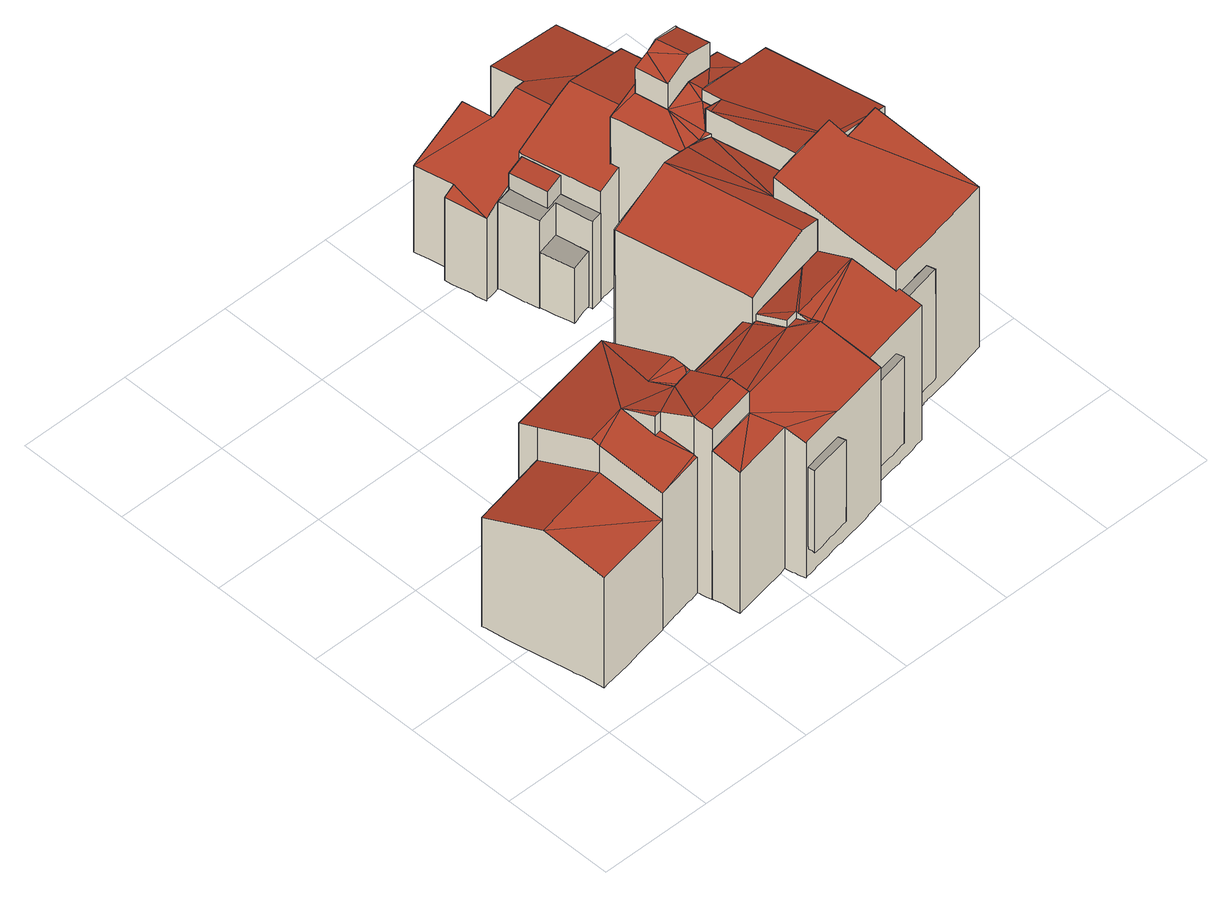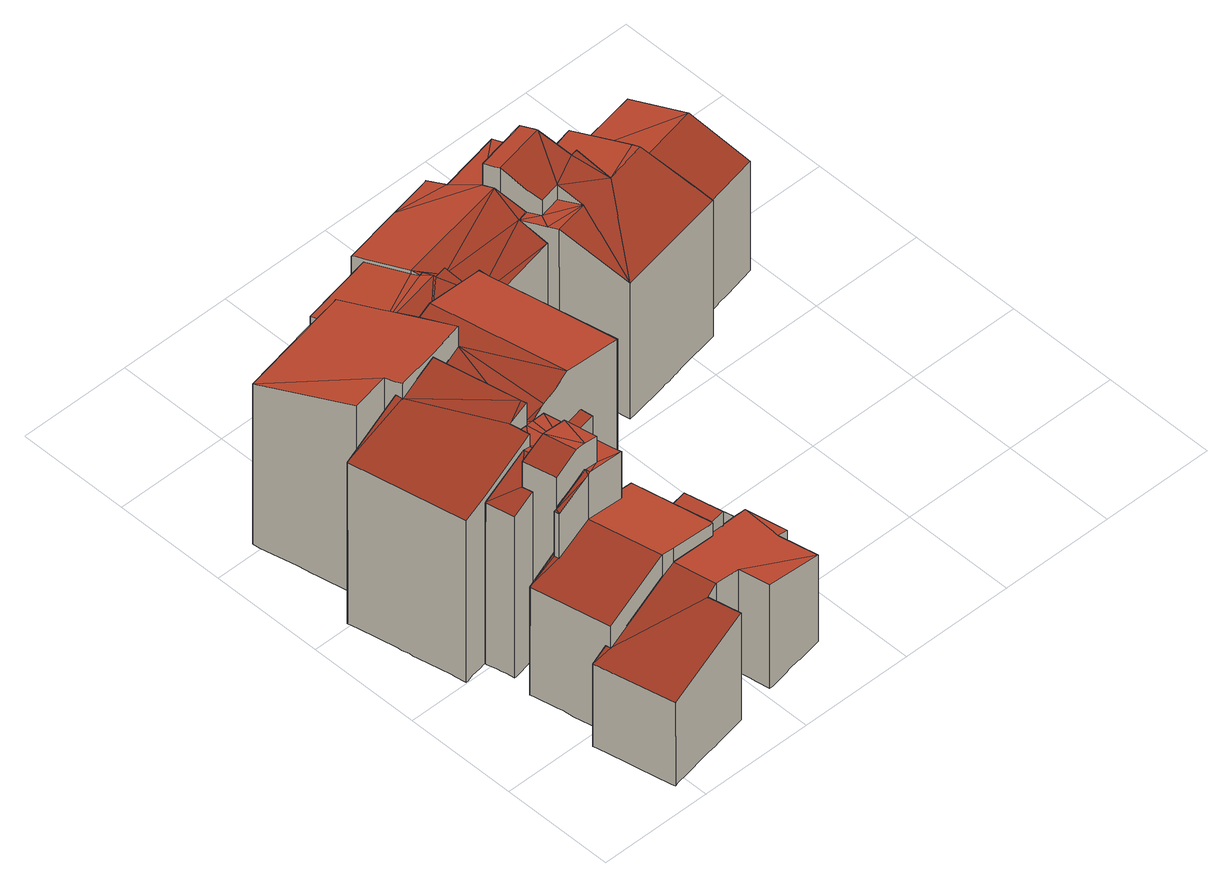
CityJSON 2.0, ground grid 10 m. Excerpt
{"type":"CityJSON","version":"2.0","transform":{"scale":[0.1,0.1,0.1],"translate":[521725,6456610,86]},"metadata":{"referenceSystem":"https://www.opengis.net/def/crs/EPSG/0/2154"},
"CityObjects":{
"building1":{"type":"Building","attributes":{"CITYGML_COUNTRYCODE":"FRA","CITYGML_RESOURCECONTENTORIGIN":"jointGeoBureauFrance","CITYGML_MILITARYSERVICEBRANCH":"noInformation","CITYGML_RELIGIOUSINFORMATION_RELIGIOUSDESIGNATION":"noInformation","CITYGML_AEROOBSTACLELIGHTPRESENT":"noInformation","CITYGML_COVERCLOSURETYPE":"noInformation","CITYGML_MANUFACTURINGINFORMATION_BYPRODUCT":"noInformation","CITYGML_WIRELESSTELECOMTYPE_":"noInformation","signatureG7":"REBU","CITYGML_NAVIGATIONLANDMARK":"noInformation","CITYGML_PHYSICALCONDITION":"intact","CITYGML_MANUFACTURINGINFORMATION_PRODUCT":"noInformation","CITYGML_RELIGIOUSINFORMATION_RELIGIOUSFACILITYTYPE":"noInformation","CITYGML_MANUFACTURINGINFORMATION_RAWMATERIAL":"noInformation","CITYGML_HAZARDSHELTERINTENDEDUSE":"noInformation","Style":"BU_$1623{frame:rgb(44,254,68);opacity:0.699999988;width:0.800000012;}","typeProduction":"Ref3D","pg_data_base_ident":"1623","CITYGML_CONTROLLINGAUTHORITY":"noInformation","class":"Building","function":"noInformation"},"children":["building1-1","building1-2","building1-3","building1-4","building1-5","building1-6","building1-7","building1-8","building1-9","building1-10","building1-11","building1-12","building1-13","building1-14","building1-15","building1-16","building1-17"]},
"building1-1":{"type":"BuildingPart","attributes":{"CITYGML_ROOFTYPE":"noInformation","CITYGML_STOREYSABOVEGROUND":"0","ZExtrusion":"-999","signatureG7":"REBP","measuredHeight":10.77,"onGround":"False","Style":"BUP_$1682{frame:rgb(0,242,33);opacity:0.699999988;width:0.800000012;}","HExtrusion":"-999","pg_data_base_ident":"1682","CITYGML_VERTICALCONSTRUCTIONMATERIAL":"noInformation"},"parents":["building1"],"geometry":[{"type":"MultiSurface","lod":"2","boundaries":[[[0,1,2,3,4,5]],[[6,7,8,9,10,11,12,13,14,15,16,17,18,19,20]],[[21,22,23,24,25,26,27,28,29,30,31,32,33,34]],[[35,36,37,14,13]],[[38,39,40,41,42,43,44,45,46,47,48,49,30,29,28,27,26,25,24,23,22,21,50,51,52,53,54,55,56,57,58,59,60,61,9,8,7,6,20,19,18,17,16,62,63]],[[64,49,48,47,46,45,44,43,42,41,40,39,38,63,62,16,15,14,65,2,1]],[[12,66,67,4,3,68,13]],[[37,36,35,13,68,65,14]],[[66,12,11,10,69,33,32,31,64,1,0,5,4,67]],[[65,68,3,2]],[[61,60,59,58,57,56,55,70,69,10,9]],[[64,31,30,49]],[[34,33,69,70,55,54,53,52,51,50,21]]],"semantics":{"surfaces":[{"type":"WaterClosureSurface"},{"type":"WallSurface"},{"type":"OuterCeilingSurface"},{"type":"GroundSurface"},{"type":"OuterFloorSurface"},{"type":"RoofSurface"}],"values":[0,1,1,2,3,1,0,0,4,5,1,1,1]}}]},
"building1-2":{"type":"BuildingPart","attributes":{"CITYGML_ROOFTYPE":"noInformation","CITYGML_STOREYSABOVEGROUND":"0","ZExtrusion":"-999","signatureG7":"REBP","measuredHeight":17.83,"onGround":"False","Style":"BUP_$1641{frame:rgb(140,15,175);opacity:0.699999988;width:0.800000012;}","HExtrusion":"-999","pg_data_base_ident":"1641","CITYGML_VERTICALCONSTRUCTIONMATERIAL":"noInformation"},"parents":["building1"],"geometry":[{"type":"MultiSurface","lod":"2","boundaries":[[[71,72,73,74,75,76,77,78]],[[79,80,81,82,83,84,85,86,87,88,89,90,91,92,93,94,95,96,97,98,99,100,101,102,103,104,105,106,107,108,109,110,111,112,113,114,115,116,117,118,119,120,121,122,123,124,125,126,127,128,129,130,131,132,133,134,135,136,137,138,139,140,141,142,143,144,145,146,147,75,74,73,72,71,78,148,149,150,151,152,153,154,155,156,157,158,159,160,161,162,163,164,165,166,167,168,169,170,171,172,173,174]],[[175,176,177]],[[177,178,179]],[[176,178,177]],[[179,178,180]],[[181,182,183,110,109,108,107,106,105,104,103,102,101,100,99,98,97]],[[81,80,184,177,179,185,91,90,89,88,87,86,85,84,83,82]],[[96,95,94,93,92,91,185,181,97]],[[185,186,187,77,181]],[[185,179,180]],[[185,180,186]],[[188,181,189]],[[190,182,188]],[[188,182,181]],[[191,188,189]],[[189,181,76]],[[192,189,76]],[[76,181,77]],[[193,117,116,115,114,113,194]],[[173,172,171,170,169,168,167,195,178,176,196,174]],[[111,110,183,194,113,112]],[[183,197,193,194]],[[190,197,183]],[[190,183,182]],[[134,133,188,191,138,137,136,135]],[[147,146,145,192,76,75]],[[120,119,118,117,193,197,122,121]],[[197,190,188,133,132,131,130,129,128,127,126,125,124,123,122]],[[155,154,153,152,151,150,149,148,78,77,187,186,198,158,157,156]],[[79,199,175,177,184,80]],[[161,160,159,158,198,186,180,178,195,167,166,165,164,163,162]],[[174,196,176,175,199,79]],[[192,145,144,189]],[[142,141,140,139,138,191,189,144,143]]],"semantics":{"surfaces":[{"type":"WallSurface"},{"type":"GroundSurface"},{"type":"RoofSurface"}],"values":[0,1,2,2,2,2,0,0,0,2,2,2,2,2,2,2,2,2,2,0,0,0,2,2,2,0,0,0,0,0,0,0,0,0,0]}}]},
"building1-3":{"type":"BuildingPart","attributes":{"CITYGML_ROOFTYPE":"noInformation","CITYGML_STOREYSABOVEGROUND":"0","ZExtrusion":"-999","signatureG7":"REBP","measuredHeight":13.04,"onGround":"False","Style":"BUP_$1665{frame:rgb(16,31,12);opacity:0.699999988;width:0.800000012;}","HExtrusion":"-999","pg_data_base_ident":"1665","CITYGML_VERTICALCONSTRUCTIONMATERIAL":"noInformation"},"parents":["building1"],"geometry":[{"type":"MultiSurface","lod":"2","boundaries":[[[200,201,202,203,204,205,206,207,208,209,210,211,212]],[[213,214,215,216,217,218]],[[219,220,221,222,223,224,201,200,212]],[[225,226,227,155,228,229,64,230]],[[199,196,174,79]],[[231,195,201,224,232,233,234,229,228,198]],[[235,236,159,158,237,238,155,227,226,225,230,239,240,241,242,243,244,245,246,247,248,249,250,251,252,253,254,255,256,257,222,221,220,219,212,211,210,209,208,207,206,205,204,258,259,260,261,262,218,217,216,215,263,80,79,174,173,264,265,266,267,167,166,164,268,269,270]],[[214,184,80,263,215]],[[166,167,195,231,198,158,159,236,235,270,269,268,164]],[[237,158,198,228,155,238]],[[196,195,167,267,266,265,264,173,174]],[[244,243,242,241,240,239,230,64,229,234,233,232,271,250,249,248,247,246,245]],[[199,184,214]],[[199,214,213]],[[196,213,272,202,201,195]],[[196,199,213]],[[204,203,202,272,213,218,262,261,260,259,258]],[[254,253,252,251,250,271,232,224,223,222,257,256,255]],[[80,184,199,79]]],"semantics":{"surfaces":[{"type":"WallSurface"},{"type":"RoofSurface"},{"type":"GroundSurface"}],"values":[0,0,0,0,0,1,2,0,0,0,0,0,1,1,1,1,0,0,0]}}]},
"building1-4":{"type":"BuildingPart","attributes":{"CITYGML_ROOFTYPE":"noInformation","CITYGML_STOREYSABOVEGROUND":"0","ZExtrusion":"-999","signatureG7":"REBP","measuredHeight":11.27,"onGround":"False","Style":"BUP_$1669{frame:rgb(4,51,25);opacity:0.699999988;width:0.800000012;}","HExtrusion":"-999","pg_data_base_ident":"1669","CITYGML_VERTICALCONSTRUCTIONMATERIAL":"noInformation"},"parents":["building1"],"geometry":[{"type":"MultiSurface","lod":"2","boundaries":[[[203,200,273,274,275,276,277,278,279]],[[280,281,282,283,284,285,286,287]],[[288,289,290,291,292,293,294,295,296]],[[297,203,279,298]],[[299,271,14,16]],[[300,281,280,301,10,14,271,223,293]],[[300,302,281]],[[301,280,303]],[[278,277,276,275,274,273,304,305,306,307,308,309,310,311,312,299,16,313,314,9,315,316,317,318,319,320,321,322,323,324,325,326,327,328,329,330,287,286,285,284,283,282,331,332,333,334,335,336,337,338,339,340,341,342,343,344,345,346,347,292,291,290,289,288,296,295,348,349,350,351,352,353,354,355,356,357,358,359,360,361,362,363,364,365,298,279]],[[311,310,309,308,307,223,271,299,312]],[[335,334,333,332,331,282,281,302,336]],[[361,360,359,358,366,367,364,363,362]],[[303,280,287,330,329,328,327,326,325]],[[200,223,307,306,305,304,273]],[[294,368,351,350,349,348,295]],[[340,339,338,337,336,302,300,341]],[[300,293,292,347,346,345,344,343,342,341]],[[367,203,297]],[[294,293,223,200,203]],[[203,367,366,368,294]],[[367,297,298,365,364]],[[353,352,351,368,366,358,357,356,355,354]],[[323,322,321,320,319,301,303,325,324]],[[318,317,316,315,9,314,313,16,14,10,301,319]]],"semantics":{"surfaces":[{"type":"WallSurface"},{"type":"RoofSurface"},{"type":"GroundSurface"}],"values":[0,0,0,0,0,1,1,1,2,0,0,0,0,0,0,0,0,1,1,1,0,0,0,0]}}]},
"building1-5":{"type":"BuildingPart","attributes":{"CITYGML_ROOFTYPE":"noInformation","CITYGML_STOREYSABOVEGROUND":"0","ZExtrusion":"-999","signatureG7":"REBP","measuredHeight":13.05,"onGround":"False","Style":"BUP_$1688{frame:rgb(236,41,0);opacity:0.699999988;width:0.800000012;}","HExtrusion":"-999","pg_data_base_ident":"1688","CITYGML_VERTICALCONSTRUCTIONMATERIAL":"noInformation"},"parents":["building1"],"geometry":[{"type":"MultiSurface","lod":"2","boundaries":[[[369,370,371,372,373]],[[374,369,373,375,376,377,378,379,380,381,382]],[[383,384,385,386,387,388,389,390,391,392,393,394,371,370]],[[395,385,384,374,382]],[[383,370,369,374,384]],[[371,394,393,392,391,390,389,388,387,386,385,395,382,381,380,379,378,377,376,375,373,372]]],"semantics":{"surfaces":[{"type":"WaterClosureSurface"},{"type":"WallSurface"},{"type":"RoofSurface"},{"type":"GroundSurface"}],"values":[0,0,1,0,2,3]}}]},
"building1-6":{"type":"BuildingPart","attributes":{"CITYGML_ROOFTYPE":"noInformation","CITYGML_STOREYSABOVEGROUND":"0","ZExtrusion":"89.3","signatureG7":"REBP","measuredHeight":11.15,"onGround":"False","Style":"BUP_$1679{frame:rgb(116,158,187);opacity:0.699999988;width:0.800000012;}","HExtrusion":"-999","pg_data_base_ident":"1679","CITYGML_VERTICALCONSTRUCTIONMATERIAL":"noInformation"},"parents":["building1"],"geometry":[{"type":"MultiSurface","lod":"2","boundaries":[[[396,397,398,399,400]],[[397,401,402,403,404,405,406,407,408,398]],[[409,400,399,398,408,407,406,405,404,403,402,410,411,412,413,414,415,416]],[[396,400,409,416,415,414,413,412,411,417]],[[417,401,397,396]],[[401,417,411,410,402]]],"semantics":{"surfaces":[{"type":"WallSurface"},{"type":"GroundSurface"},{"type":"OuterFloorSurface"}],"values":[0,0,1,0,2,0]}}]},
"building1-7":{"type":"BuildingPart","attributes":{"CITYGML_ROOFTYPE":"noInformation","CITYGML_STOREYSABOVEGROUND":"0","ZExtrusion":"-999","signatureG7":"REBP","measuredHeight":15.37,"onGround":"False","Style":"BUP_$1658{frame:rgb(52,2,122);opacity:0.699999988;width:0.800000012;}","HExtrusion":"-999","pg_data_base_ident":"1658","CITYGML_VERTICALCONSTRUCTIONMATERIAL":"noInformation"},"parents":["building1"],"geometry":[{"type":"MultiSurface","lod":"2","boundaries":[[[418,419,420,421]],[[422,423,424,425,426,427,428,429,430,431,432]],[[433,434,435,436,437,438,439]],[[433,439,440,441,442,443,444,445,446,447]],[[448,449,450,451]],[[428,427,452,453,454,455,456,457]],[[458,459,435,434,460,461,462,463,464,465]],[[460,466,467,468,469,461]],[[470,471,472,473,474,421,420,475,476,477,478,479,480,481,482]],[[483,484,485,486,487,450,449,488,489,490]],[[491,492,493,494,495,496,497,498,499,500,501,502,503,504,505,506,507,446,445,444,443,442,441,440,439,438,437,436,435,459,458,465,464,463,462,461,469,468,467,508,509,510,511,512,513,514,515,456,455,454,453,452,427,426,425,424,423,422,432,431,430,516,517,451,450,487,486,485,484,483,490,489,518,519,520,521,522,523,524,525,526,527,528,418,421,474,473,472,471,470,482,481,480,479,478,529]],[[520,519,518,489,488,530,523,522,521]],[[467,466,531,513,512,511,510,509,508]],[[429,448,451,517,516,430]],[[448,488,449]],[[488,466,420]],[[419,532,420]],[[488,532,533,530]],[[457,531,466]],[[428,448,429]],[[532,488,420]],[[428,457,448]],[[448,457,488]],[[457,466,488]],[[534,447,446,507,506,505,504,503]],[[420,466,460,535,477,476,475]],[[434,433,460]],[[460,433,447]],[[460,447,535]],[[536,535,447,534]],[[515,514,513,531,457,456]],[[498,497,496,495,494,493,492,491,529,478,477,535,536,534,503,502,501,500,499]],[[530,533,532,528,527,526,525,524,523]],[[532,419,418,528]]],"semantics":{"surfaces":[{"type":"WallSurface"},{"type":"GroundSurface"},{"type":"RoofSurface"}],"values":[0,0,0,0,0,0,0,0,0,0,1,0,0,0,2,2,2,2,2,2,2,2,2,2,0,2,2,2,2,2,0,0,0,0]}}]},
"building1-8":{"type":"BuildingPart","attributes":{"CITYGML_ROOFTYPE":"noInformation","CITYGML_STOREYSABOVEGROUND":"0","ZExtrusion":"-999","signatureG7":"REBP","measuredHeight":15.46,"onGround":"False","Style":"BUP_$1662{frame:rgb(246,83,113);opacity:0.699999988;width:0.800000012;}","HExtrusion":"-999","pg_data_base_ident":"1662","CITYGML_VERTICALCONSTRUCTIONMATERIAL":"noInformation"},"parents":["building1"],"geometry":[{"type":"MultiSurface","lod":"2","boundaries":[[[537,538,539]],[[540,538,537]],[[541,538,540]],[[542,543,537,539]],[[542,539,419]],[[542,419,544]],[[419,539,532]],[[544,545,546,547,548,549,550,542]],[[538,541,551,552,553,554,555]],[[532,556,557,419]],[[558,559,560,545,544,561,562,563,564,565,566]],[[567,568,569,570,571,572,573,574,575,576,577,578,579,580,581,582,583,584,559,558,566,565,564,563,562,561,585,586,587,557,556,588,589,555,554,553,552,551,590,591,592,593,594,595,596,597,598,599,600,601,602,603,604,605,606,607,608,609,610,611,612,613,614,615,616,617,618]],[[567,417,549,548,547,573,572,571,570,569,568]],[[550,617,616,615,614,613,612,611,610,609,608,607,606,605,543,542]],[[591,590,551,541,540,593,592]],[[583,582,581,580,579,578,577,576,575,574,573,547,546,545,560,559,584]],[[587,586,585,561,544,419,557]],[[589,588,556,532,539,538,555]],[[540,537,543,605,604,603,602,601,600,599,598,597,596,595,594,593]],[[618,617,550,549,417,567]]],"semantics":{"surfaces":[{"type":"RoofSurface"},{"type":"WallSurface"},{"type":"GroundSurface"}],"values":[0,0,0,0,0,0,0,0,1,1,1,2,1,1,1,1,1,1,1,1]}}]},
"building1-9":{"type":"BuildingPart","attributes":{"CITYGML_ROOFTYPE":"noInformation","CITYGML_STOREYSABOVEGROUND":"0","ZExtrusion":"-999","signatureG7":"REBP","measuredHeight":17.66,"onGround":"False","Style":"BUP_$1645{frame:rgb(83,223,52);opacity:0.699999988;width:0.800000012;}","HExtrusion":"-999","pg_data_base_ident":"1645","CITYGML_VERTICALCONSTRUCTIONMATERIAL":"noInformation"},"parents":["building1"],"geometry":[{"type":"MultiSurface","lod":"2","boundaries":[[[619,620,621]],[[622,623,434,624,625,626,627,628,629,630,631]],[[632,633,634,635,636,637,638,639,640,641,642,643,644,645,646,647,648,649,650,651,652,653,654,655,656,657,658,659,660,661,662,663,664,665,666,667,668,669,670,671,672,673,674,675,676,677,678,679,680,681,682,683,684,685,686,687,688,689,690,691,692,693,694,695,696,623,622,631,630,629,697,698,699,700,701]],[[639,638,637,636,635,634,633,632,702,703,704,705,640]],[[706,707,627,626]],[[694,693,692,691,690,689,688,460,708,624,434,623,696,695]],[[531,709,710,711,712,681,680,679,678,677,676,675]],[[647,646,645,644,643,642,641,640,705,704,713,714,715,648]],[[457,531,675,674,673,672,671]],[[687,686,685,684,683,682,681,712,716,708,460,688]],[[701,700,699,698,697,629,628,703,702,632]],[[703,627,717,718,704]],[[713,704,718]],[[719,717,627,707]],[[703,628,627]],[[619,720,721]],[[720,619,709]],[[720,709,457]],[[457,709,531]],[[709,619,621]],[[722,651,650,649,648,715,714]],[[718,717,723]],[[662,661,660,659,724,721,664,663]],[[668,667,666,665,664,721,720,457,671,670,669]],[[621,620,710,709]],[[654,653,652,651,722,724,659,658,657,656,655]],[[723,706,718]],[[718,724,722,714,713]],[[619,721,724]],[[619,724,718,620]],[[711,710,620,626,712]],[[706,620,718]],[[620,706,626]],[[712,626,625,624,708,716]],[[719,707,706,723,717]]],"semantics":{"surfaces":[{"type":"WallSurface"},{"type":"GroundSurface"},{"type":"RoofSurface"}],"values":[0,0,1,0,0,0,0,0,0,0,0,2,2,2,2,2,2,2,2,2,0,0,0,0,0,0,2,2,2,2,2,2,2,2,0]}}]},
"building1-10":{"type":"BuildingPart","attributes":{"CITYGML_ROOFTYPE":"noInformation","CITYGML_STOREYSABOVEGROUND":"0","ZExtrusion":"-999","signatureG7":"REBP","measuredHeight":12.86,"onGround":"False","Style":"BUP_$1654{frame:rgb(7,153,16);opacity:0.699999988;width:0.800000012;}","HExtrusion":"-999","pg_data_base_ident":"1654","CITYGML_VERTICALCONSTRUCTIONMATERIAL":"noInformation"},"parents":["building1"],"geometry":[{"type":"MultiSurface","lod":"2","boundaries":[[[725,715,726,727,705]],[[728,729,730,731,732,733,726,715,734]],[[705,735,736,737,738,739,740,741,742,734,715,725]],[[743,744,745,746,747,748,749,750,751,752,753,727,726,733]],[[702,754,755,756,757,758,735,705]],[[755,754,759,760,761,762,752,751,750,749,748,747,746,745,744,743,733,732,731,730,729,728,734,742,741,740,739,738,737,736,735,758,757,756]],[[753,702,727]],[[705,727,702]],[[761,760,759,754,702,753,752,762]]],"semantics":{"surfaces":[{"type":"RoofSurface"},{"type":"WallSurface"},{"type":"GroundSurface"}],"values":[0,1,1,1,1,2,0,0,1]}}]},
"building1-11":{"type":"BuildingPart","attributes":{"CITYGML_ROOFTYPE":"noInformation","CITYGML_STOREYSABOVEGROUND":"0","ZExtrusion":"89.3","signatureG7":"REBP","measuredHeight":8.75,"onGround":"False","Style":"BUP_$1676{frame:rgb(111,140,44);opacity:0.699999988;width:0.800000012;}","HExtrusion":"-999","pg_data_base_ident":"1676","CITYGML_VERTICALCONSTRUCTIONMATERIAL":"noInformation"},"parents":["building1"],"geometry":[{"type":"MultiSurface","lod":"2","boundaries":[[[560,763,764,765]],[[560,765,766,767,768,769,770,771,772,773]],[[774,775,776,777,778,779,764,763,780,781]],[[765,764,779,782,766]],[[763,560,773,783,780]],[[778,777,776,775,774,781,780,783,773,772,771,770,769,768,767,766,782,779]]],"semantics":{"surfaces":[{"type":"OuterFloorSurface"},{"type":"WallSurface"},{"type":"GroundSurface"}],"values":[0,1,1,1,1,2]}}]},
"building1-12":{"type":"BuildingPart","attributes":{"CITYGML_ROOFTYPE":"noInformation","CITYGML_STOREYSABOVEGROUND":"0","ZExtrusion":"89.3","signatureG7":"REBP","measuredHeight":8.33,"onGround":"False","Style":"BUP_$1673{frame:rgb(225,40,162);opacity:0.699999988;width:0.800000012;}","HExtrusion":"-999","pg_data_base_ident":"1673","CITYGML_VERTICALCONSTRUCTIONMATERIAL":"noInformation"},"parents":["building1"],"geometry":[{"type":"MultiSurface","lod":"2","boundaries":[[[784,785,786,787,788,789]],[[790,791,792,793,794,795]],[[793,792,787,786]],[[796,797,798,799,795,794,793,786,785,800,801]],[[795,799,798,797,796,801,800,785,784,789,788,802,803,804,805,806,807,791,790,795,794]],[[787,792,791,807,806,805,804,803,802,788]]],"semantics":{"surfaces":[{"type":"WallSurface"},{"type":"OuterFloorSurface"},{"type":"GroundSurface"}],"values":[0,0,1,0,2,0]}}]},
"building1-13":{"type":"BuildingPart","attributes":{"CITYGML_ROOFTYPE":"noInformation","CITYGML_STOREYSABOVEGROUND":"0","ZExtrusion":"-999","signatureG7":"REBP","measuredHeight":5.67,"onGround":"False","Style":"BUP_$1686{frame:rgb(108,101,0);opacity:0.699999988;width:0.800000012;}","HExtrusion":"-999","pg_data_base_ident":"1686","CITYGML_VERTICALCONSTRUCTIONMATERIAL":"noInformation"},"parents":["building1"],"geometry":[{"type":"MultiSurface","lod":"2","boundaries":[[[808,809,810,811,812,813,814,815,816,817,818,819,820,821,822,823,824,825,826,827,828]],[[813,812,811,810,34,829,816,815,814]],[[70,34,810,809,808,828,827,826]],[[819,818,817,816,829,830,820]],[[829,34,70,830]],[[825,824,823,822,821,820,830,70,826]]],"semantics":{"surfaces":[{"type":"GroundSurface"},{"type":"WallSurface"},{"type":"OuterFloorSurface"}],"values":[0,1,1,1,2,1]}}]},
"building1-14":{"type":"BuildingPart","attributes":{"CITYGML_ROOFTYPE":"noInformation","CITYGML_STOREYSABOVEGROUND":"0","ZExtrusion":"-999","signatureG7":"REBP","measuredHeight":19.65,"onGround":"False","Style":"BUP_$1624{frame:rgb(94,77,83);opacity:0.699999988;width:0.800000012;}","HExtrusion":"-999","pg_data_base_ident":"1624","CITYGML_VERTICALCONSTRUCTIONMATERIAL":"noInformation"},"parents":["building1"],"geometry":[{"type":"MultiSurface","lod":"2","boundaries":[[[831,832,833,834,835,836,567,837,617,838,839,840,841,842,843,844,611,845,846,847,605,848,849,850,851,852,853,854,855,856,857,858,859,860,861,862,863,864,865,866,867,868,869,870,871,872,873,874,875,876,877,878,879,880,881,882,883,884,885,886,887,888,889,890,891]],[[877,876,875,874,873,892,893,880,879,878]],[[833,832,831,891,890,889,888,887,886,894,895,896,897,550,617,837,567,836,835,834]],[[893,892,894]],[[898,899,900,901,897,896,895,894,892,902,903]],[[866,865,904,903,902,892,873,872,871,870,869,868,867]],[[894,886,885,884,883,882,881,880,893]],[[611,844,843,842,841,840,839,838,617,550,897,901,900,899,905,854,853,852,851,850,849,848,605,847,846,845]],[[864,863,862,861,860,859,858,857,856,855,854,905,899,898,903,904,865]]],"semantics":{"surfaces":[{"type":"GroundSurface"},{"type":"WallSurface"},{"type":"RoofSurface"}],"values":[0,1,1,2,2,1,1,1,1]}}]},
"building1-15":{"type":"BuildingPart","attributes":{"CITYGML_ROOFTYPE":"noInformation","CITYGML_STOREYSABOVEGROUND":"0","ZExtrusion":"-999","signatureG7":"REBP","measuredHeight":20.48,"onGround":"False","Style":"BUP_$1632{frame:rgb(102,183,220);opacity:0.699999988;width:0.800000012;}","HExtrusion":"-999","pg_data_base_ident":"1632","CITYGML_VERTICALCONSTRUCTIONMATERIAL":"noInformation"},"parents":["building1"],"geometry":[{"type":"MultiSurface","lod":"2","boundaries":[[[906,907,908]],[[907,909,179]],[[179,910,177]],[[911,80,263,215,912,913,113,914,915,916,110,917,918,919,920,921,922,105,104,923,103,924,925,100,98,97,926,927,928,929,930,91,90,931,87,932,86,933,934,935,936,937,938,939]],[[909,907,940,906,908,941,179,86,932,87,931,90,91,185,942,943,944,945,177,910]],[[911,939,938,937,936,935,934,933,86,179,177,184,80]],[[179,909,910]],[[263,80,184,177,945,946,947,948,183,110,916,915,914,113,913,912,215]],[[105,922,921,920,919,918,917,110,183,948,949,950,181,97,98,100,925,924,103,923,104]],[[940,907,906]],[[943,950,949]],[[944,943,949]],[[943,942,950]],[[908,907,941]],[[929,928,927,926,97,181,950,942,185,91,930]],[[941,907,179]],[[944,949,948,947,946,945]]],"semantics":{"surfaces":[{"type":"OuterCeilingSurface"},{"type":"GroundSurface"},{"type":"WallSurface"},{"type":"RoofSurface"}],"values":[0,0,0,1,2,2,0,2,2,0,3,3,3,0,2,0,3]}}]},
"building1-16":{"type":"BuildingPart","attributes":{"CITYGML_ROOFTYPE":"noInformation","CITYGML_STOREYSABOVEGROUND":"0","ZExtrusion":"-999","signatureG7":"REBP","measuredHeight":18.26,"onGround":"False","Style":"BUP_$1635{frame:rgb(27,246,220);opacity:0.699999988;width:0.800000012;}","HExtrusion":"-999","pg_data_base_ident":"1635","CITYGML_VERTICALCONSTRUCTIONMATERIAL":"noInformation"},"parents":["building1"],"geometry":[{"type":"MultiSurface","lod":"2","boundaries":[[[951,952,953,145,954,955,859,956,957,958,959,960]],[[961,962,963,448,964,965,966,967,968,969,970,971,972,973,974,975]],[[976,966,965,964,977,978,979]],[[980,981,982,852,983,853,854,905,984,543,605]],[[955,905,854,985,986,987,988,989,859]],[[593,990,991,992,595,993,599,994,995,601,603,605,543,984,978,977,964,448,963,996]],[[905,979,978,984]],[[997,905,954]],[[998,979,905,997]],[[76,997,954]],[[954,905,955]],[[389,999,385,1000,1001,967,966,976,979,998,997,76,75,1002,1003,1004,72,78,1005,1006,1007,371,394,1008,393,1009,390,1010]],[[75,76,954,145]],[[963,962,961,975,974,973,972,971,970,969,968,967,1001,1000,385,999,389,1010,390,1009,393,1008,394,371,1007,1006,1005,78,72,1004,1003,1002,75,145,953,952,951,960,959,958,957,956,859,989,988,987,986,985,854,853,983,852,982,981,980,605,603,601,995,994,599,993,595,992,991,990,593,996]]],"semantics":{"surfaces":[{"type":"WallSurface"},{"type":"RoofSurface"},{"type":"GroundSurface"}],"values":[0,0,1,0,0,0,1,1,1,1,1,0,0,2]}}]},
"building1-17":{"type":"BuildingPart","attributes":{"CITYGML_ROOFTYPE":"noInformation","CITYGML_STOREYSABOVEGROUND":"0","ZExtrusion":"-999","signatureG7":"REBP","measuredHeight":19.27,"onGround":"False","Style":"BUP_$1629{frame:rgb(30,242,236);opacity:0.699999988;width:0.800000012;}","HExtrusion":"-999","pg_data_base_ident":"1629","CITYGML_VERTICALCONSTRUCTIONMATERIAL":"noInformation"},"parents":["building1"],"geometry":[{"type":"MultiSurface","lod":"2","boundaries":[[[134,1011,1012,1013,1014,133,132,130,1015,1016,128,1017,1018,1019,1020,122,1021,1022,1023,1024,1025,1026,1027,1028,1029,1030,1031,1032,1033,1034,1035,1036,868,1037,1038,865,1039,1040,1041,861,1042,859,1043,1044,1045,1046,1047,952,145,1048,1049,1050,144,1050,1051,1052,1053,139,1054,138,1055,1056]],[[1017,128,1016,1015,130,132,133,188,1057,1058,1059,1060,1025,1024,1023,1022,1021,122,1020,1019,1018]],[[1036,1035,1034,1061,1062,868]],[[1027,1026,1025,1060,1061,1034,1033,1032,1031,1030,1029,1028]],[[1053,1052,1051,1050,144,189,1063,1064,191,138,1054,139]],[[1042,861,1041,1040,1039,865,904,1065,955,859]],[[1037,868,1062,904,865,1038]],[[1012,1011,134,1056,1055,138,191,1064,1057,188,133,1014,1013]],[[1064,904,1061,1060,1059,1058,1057]],[[1061,904,1062]],[[904,1064,1066]],[[1066,1064,1063]],[[904,1066,1065]],[[1049,1048,145,952,1047,1046,1045,1044,1043,859,955,1065,1066,1063,189,144,1050]]],"semantics":{"surfaces":[{"type":"GroundSurface"},{"type":"WallSurface"},{"type":"RoofSurface"}],"values":[0,1,1,1,1,1,1,1,2,2,2,2,2,1]}}]}
},
"vertices":[
[282,349,94],[291,351,94],[291,351,113],[274,347,111],[274,347,94],[280,348,94],[267,380,5],[263,379,5],[254,378,5],[253,377,5],[253,377,94],[254,377,94],[267,380,94],[267,380,98],[284,384,103],[284,384,94],[284,384,5],[283,384,5],[279,383,5],[273,381,5],[272,381,5],[282,347,5],[282,345,5],[282,344,5],[283,339,5],[284,332,5],[285,332,5],[287,322,5],[287,318,5],[288,317,5],[288,315,5],[288,315,94],[287,318,94],[282,347,94],[282,347,62],[268,381,98],[269,381,98],[269,381,99],[288,367,5],[288,366,5],[289,361,5],[291,353,5],[291,352,5],[291,351,5],[291,349,5],[294,336,5],[294,334,5],[295,330,5],[298,318,5],[298,317,5],[281,347,5],[272,345,5],[269,344,5],[268,344,5],[262,342,5],[261,342,5],[259,352,5],[259,353,5],[258,354,5],[257,360,5],[256,366,5],[254,376,5],[286,375,5],[287,372,5],[298,317,94],[284,384,113],[268,380,94],[272,357,94],[267,380,111],[261,342,94],[261,342,62],
[332,261,6],[333,261,6],[337,262,6],[342,263,6],[345,264,6],[345,264,174],[331,261,170],[331,261,6],[395,338,6],[393,338,6],[388,336,6],[376,334,6],[370,333,6],[360,331,6],[358,331,6],[357,330,6],[352,329,6],[351,329,6],[345,328,6],[344,328,6],[343,328,6],[344,323,6],[345,316,6],[346,311,6],[348,304,6],[348,303,6],[348,300,6],[351,301,6],[353,301,6],[356,302,6],[363,303,6],[371,304,6],[373,304,6],[374,305,6],[375,305,6],[384,306,6],[388,307,6],[394,308,6],[397,308,6],[399,309,6],[398,312,6],[397,317,6],[397,318,6],[399,318,6],[412,321,6],[417,322,6],[419,322,6],[420,315,6],[421,311,6],[422,306,6],[424,299,6],[424,297,6],[408,294,6],[400,292,6],[399,292,6],[381,288,6],[379,288,6],[377,288,6],[374,287,6],[372,287,6],[371,286,6],[370,286,6],[369,286,6],[371,277,6],[371,275,6],[371,273,6],[372,271,6],[372,269,6],[368,269,6],[367,268,6],[364,268,6],[359,267,6],[355,266,6],[353,266,6],[354,261,6],[346,263,6],[346,264,6],[331,263,6],[331,265,6],[327,282,6],[325,293,6],[325,294,6],[321,316,6],[320,319,6],[320,321,6],[319,324,6],[319,327,6],[318,328,6],[319,328,6],[327,329,6],[340,332,6],[353,335,6],[354,335,6],[356,335,6],[357,336,6],[358,336,6],[359,336,6],[360,336,6],[364,337,6],[376,339,6],[382,340,6],[391,342,6],[393,342,6],[394,342,6],[395,338,170],[394,342,170],[393,338,171],[359,336,180],[357,330,181],[356,335,181],[348,300,177],[374,305,184],[399,309,177],[393,338,126],[343,328,177],[318,328,170],[320,321,170],[369,286,181],[353,266,176],[377,288,184],[372,269,181],[354,261,176],[419,322,170],[397,318,177],[359,336,136],[394,342,125],[424,297,170],[318,328,123],[395,338,125],
[346,399,114],[346,399,136],[409,411,116],[409,411,94],[409,411,6],[406,411,6],[394,408,6],[382,406,6],[378,405,6],[377,405,6],[348,399,6],[347,399,6],[346,399,6],[423,342,116],[393,336,126],[393,336,6],[395,336,6],[411,339,6],[423,342,6],[346,398,6],[340,398,6],[334,397,6],[333,397,6],[333,397,118],[333,397,132],[299,317,6],[302,318,6],[305,318,6],[320,321,123],[298,317,116],[298,317,6],[356,335,135],[284,387,116],[284,384,116],[291,351,116],[323,329,6],[321,328,6],[319,325,6],[320,322,6],[297,320,6],[296,327,6],[295,332,6],[292,346,6],[291,349,6],[291,351,6],[290,358,6],[287,372,6],[285,382,6],[284,384,6],[284,385,6],[284,387,6],[291,389,6],[302,391,6],[305,391,6],[308,392,6],[309,392,6],[330,396,6],[332,396,6],[410,407,6],[416,380,6],[417,370,6],[418,365,6],[422,345,6],[393,337,6],[387,341,6],[377,339,6],[375,339,6],[362,336,6],[355,335,6],[338,332,6],[336,331,6],[284,387,103],[410,407,116],
[346,399,5],[350,399,5],[374,404,5],[378,405,5],[385,406,5],[408,411,5],[409,411,5],[243,412,93],[236,446,93],[236,446,5],[236,444,5],[239,432,5],[241,422,5],[242,417,5],[243,412,5],[335,437,5],[332,436,5],[331,436,5],[330,435,5],[326,434,5],[326,434,118],[337,437,114],[337,437,5],[336,437,5],[410,407,94],[410,407,5],[284,387,5],[299,429,110],[239,374,89],[294,456,110],[232,410,89],[346,398,5],[339,398,5],[334,397,5],[333,397,5],[331,396,5],[310,392,5],[309,392,5],[291,389,5],[286,388,5],[266,380,5],[255,378,5],[252,377,5],[249,376,5],[244,375,5],[240,375,5],[239,374,5],[237,383,5],[237,386,5],[233,402,5],[233,403,5],[232,408,5],[232,410,5],[235,410,5],[236,410,5],[239,411,5],[240,412,5],[242,412,5],[258,450,5],[260,450,5],[271,452,5],[274,453,5],[291,456,5],[294,456,5],[296,445,5],[297,438,5],[298,433,5],[299,430,5],[299,429,5],[302,429,5],[304,430,5],[311,431,5],[313,432,5],[324,434,5],[325,434,5],[335,445,5],[333,453,5],[331,463,5],[331,465,5],[359,470,5],[363,471,5],[371,472,5],[377,473,5],[396,477,5],[408,479,5],[411,480,5],[412,477,5],[418,449,5],[419,442,5],[420,438,5],[425,413,5],[426,410,5],[411,407,5],[411,480,89],[426,410,89],[331,465,114],
[316,268,134],[318,259,136],[318,259,6],[318,260,6],[316,268,6],[283,262,134],[314,268,6],[311,267,6],[302,265,6],[300,265,6],[298,265,6],[286,262,6],[285,262,6],[283,262,6],[302,255,136],[286,252,136],[286,252,6],[287,252,6],[289,253,6],[292,253,6],[296,254,6],[302,255,6],[303,256,6],[308,257,6],[311,257,6],[317,258,6],[284,261,6],
[395,81,144],[397,74,144],[397,74,33],[396,81,33],[395,81,33],[363,67,144],[363,67,33],[365,67,33],[368,68,33],[373,69,33],[380,70,33],[383,71,33],[395,73,33],[394,81,33],[361,74,33],[361,75,33],[363,75,33],[375,77,33],[378,78,33],[386,79,33],[390,80,33],[361,75,144],
[289,90,5],[289,90,157],[291,83,158],[291,83,5],[235,128,5],[234,128,5],[233,128,5],[218,125,5],[215,124,5],[190,119,5],[190,119,141],[263,134,141],[263,134,5],[258,133,5],[250,131,5],[150,20,148],[146,45,155],[146,45,5],[146,43,5],[148,36,5],[149,26,5],[150,20,5],[154,21,5],[155,21,5],[161,22,5],[177,25,5],[180,26,5],[199,29,5],[205,31,5],[205,31,148],[264,125,144],[268,126,144],[268,126,5],[264,125,5],[190,117,5],[192,109,5],[193,102,5],[194,98,5],[194,94,5],[194,94,150],[167,49,5],[161,48,5],[192,54,155],[192,54,5],[189,53,5],[188,53,5],[185,53,5],[169,50,5],[190,64,158],[190,64,5],[190,63,5],[191,60,5],[299,42,5],[298,45,5],[296,57,5],[295,59,5],[292,78,5],[299,42,146],[300,35,144],[301,31,142],[301,31,5],[300,35,5],[300,36,5],[300,37,5],[299,39,5],[272,103,5],[272,105,5],[272,108,5],[270,114,5],[270,115,5],[273,99,153],[273,99,5],[273,101,5],[284,27,5],[279,26,5],[256,22,5],[252,21,5],[251,21,5],[248,21,5],[243,20,5],[236,18,5],[222,16,5],[220,15,5],[214,14,5],[211,14,5],[209,13,5],[207,19,5],[207,22,5],[206,24,5],[205,29,5],[190,65,5],[187,80,5],[185,87,5],[185,88,5],[185,90,5],[185,92,5],[187,92,5],[188,93,5],[263,131,5],[264,126,5],[275,99,5],[280,100,5],[281,101,5],[282,101,5],[283,101,5],[284,101,5],[284,100,5],[284,99,5],[285,96,5],[286,90,5],[286,89,5],[286,28,5],[284,101,153],[185,92,150],[286,89,157],[284,99,154],[209,13,142],[248,21,142],[211,14,142],
[325,137,151],[284,101,160],[284,99,160],[268,126,151],[273,99,160],[350,112,160],[344,141,151],[291,83,155],[299,42,143],[333,49,143],[365,55,143],[363,67,146],[361,75,149],[358,74,149],[273,99,6],[274,99,6],[276,100,6],[282,101,6],[284,101,6],[286,89,6],[289,90,6],[296,57,6],[299,42,6],[299,42,121],[291,83,6],[291,82,6],[291,80,6],[293,69,6],[294,64,6],[295,61,6],[361,75,6],[361,74,6],[363,67,6],[363,63,6],[364,58,6],[365,56,6],[365,55,6],[358,54,6],[355,53,6],[352,52,6],[339,50,6],[337,49,6],[335,49,6],[333,49,6],[327,48,6],[312,45,6],[312,44,6],[301,42,6],[290,85,6],[290,86,6],[290,89,6],[284,98,6],[284,99,6],[272,104,6],[270,115,6],[269,124,6],[268,126,6],[288,130,6],[294,131,6],[295,131,6],[320,136,6],[321,136,6],[325,137,6],[329,138,6],[330,138,6],[331,139,6],[338,140,6],[343,141,6],[344,141,6],[346,133,6],[346,131,6],[347,128,6],[349,119,6],[350,114,6],[350,112,6],[350,111,6],[354,93,6],[354,92,6],[355,87,6],[357,77,6],[358,74,6],[360,74,6],
[158,123,161],[163,101,169],[163,101,154],[145,50,4],[146,45,4],[146,45,177],[143,57,180],[143,60,181],[143,60,143],[143,57,142],[143,57,4],[144,56,4],[144,54,4],[100,48,4],[100,49,4],[96,66,4],[96,69,4],[95,72,4],[91,95,4],[90,98,4],[90,100,4],[89,102,4],[89,105,4],[88,106,4],[88,109,4],[88,110,4],[86,115,4],[82,136,4],[79,152,4],[78,155,4],[78,157,4],[75,170,4],[75,171,4],[113,178,4],[120,180,4],[122,180,4],[130,182,4],[134,182,4],[137,183,4],[169,189,4],[176,190,4],[179,173,4],[181,163,4],[186,135,4],[187,134,4],[188,129,4],[189,124,4],[189,120,4],[190,119,4],[192,104,4],[194,98,4],[194,96,4],[194,94,4],[193,94,4],[192,94,4],[191,93,4],[185,92,4],[185,89,4],[186,85,4],[187,79,4],[188,75,4],[188,71,4],[189,69,4],[189,65,4],[190,64,4],[190,63,4],[190,61,4],[191,57,4],[192,55,4],[192,54,4],[191,54,4],[183,52,4],[178,51,4],[177,51,4],[176,51,4],[174,50,4],[157,47,4],[150,46,4],[135,55,4],[132,55,4],[118,52,4],[117,52,4],[103,49,4],[100,48,115],[100,48,142],[89,102,159],[89,102,132],[136,88,171],[136,88,152],[192,54,177],[182,105,154],[182,105,169],[185,92,173],[189,69,181],[88,109,161],[78,155,147],[78,155,114],[190,64,179],[130,87,152],[125,117,161],[131,87,152],[190,119,158],[188,129,161],[75,171,142],[130,87,171],[176,190,142],
[88,109,129],[9,141,114],[19,88,132],[74,155,3],[51,150,3],[50,150,3],[48,149,3],[38,147,3],[9,141,3],[78,155,3],[89,102,3],[89,105,3],[88,109,3],[87,111,3],[87,112,3],[86,116,3],[82,135,3],[82,136,3],[10,138,3],[13,119,3],[14,113,3],[19,88,3],[20,84,3],[24,63,3],[24,61,3],[25,58,3],[26,55,3],[29,35,3],[29,35,115],[100,48,3],[99,51,3],[95,71,3],[95,75,3],[90,100,3],[71,43,3],[58,40,3],[57,40,3],[33,36,3],
[300,35,121],[335,42,121],[333,49,121],[333,49,33],[332,48,33],[328,48,33],[322,47,33],[316,45,33],[313,45,33],[301,42,33],[299,42,33],[306,37,33],[311,38,33],[317,39,33],[320,39,33],[332,42,33],[335,42,33],[300,35,33],[302,36,33],[334,42,33],[300,36,33],
[212,10,33],[212,7,33],[212,7,116],[211,14,116],[211,14,33],[211,13,33],[249,17,33],[248,21,33],[248,21,116],[250,14,116],[250,14,33],[249,14,33],[224,9,33],[231,11,33],[234,11,33],[247,14,33],[214,7,33],[219,8,33],[214,14,33],[227,17,33],[230,17,33],[236,18,33],[242,19,33],[247,20,33],
[278,346,6],[281,347,6],[282,347,6],[282,344,6],[283,339,6],[284,332,6],[286,326,6],[287,319,6],[287,318,6],[281,317,6],[274,315,6],[272,314,6],[268,313,6],[267,317,6],[266,322,6],[264,328,6],[263,334,6],[261,341,6],[261,342,6],[268,344,6],[275,345,6],[287,318,62],[268,313,62],
[392,81,6],[391,80,6],[375,77,6],[373,77,6],[372,77,6],[364,75,6],[359,74,6],[357,74,6],[357,78,6],[355,86,6],[355,88,6],[352,104,6],[351,107,6],[351,109,6],[348,120,6],[347,129,6],[345,138,6],[344,142,6],[344,143,6],[343,147,6],[340,163,6],[339,166,6],[337,176,6],[337,179,6],[348,182,6],[361,184,6],[365,185,6],[366,185,6],[369,186,6],[370,186,6],[381,188,6],[394,190,6],[398,191,6],[402,192,6],[406,193,6],[406,189,6],[407,188,6],[407,187,6],[407,185,6],[407,183,6],[408,179,6],[408,177,6],[408,176,6],[412,177,6],[413,177,6],[417,178,6],[427,180,6],[435,182,6],[439,183,6],[442,183,6],[443,179,6],[449,149,6],[450,146,6],[452,132,6],[459,101,6],[460,94,6],[431,88,6],[427,87,6],[401,82,6],[397,82,6],[395,81,6],[408,176,198],[442,183,198],[460,94,169],[395,81,169],[361,75,169],[358,74,169],[369,186,203],[337,179,203],[344,141,191],[350,112,181],[407,187,201],[406,193,203],[406,193,188],[337,179,183],
[358,331,180],[389,337,172],[358,330,180],[391,337,171],[392,337,171],[390,337,6],[394,331,6],[396,320,6],[398,314,6],[398,311,6],[399,310,6],[398,309,6],[395,308,6],[392,308,6],[390,307,6],[386,307,6],[376,305,6],[373,305,6],[362,303,6],[361,302,6],[348,301,6],[347,309,6],[345,319,6],[344,322,6],[344,325,6],[347,328,6],[355,330,6],[362,331,6],[363,332,6],[367,332,6],[368,333,6],[379,335,6],[380,335,6],[386,336,6],[368,333,178],[357,330,180],[343,328,203],[357,330,207],[368,333,211],[393,338,203],[393,336,203],[397,318,203],[399,309,203],[374,305,211],[348,300,203],
[360,230,6],[356,253,6],[356,255,6],[354,261,173],[369,186,173],[368,192,6],[364,213,6],[363,216,6],[361,228,6],[361,229,6],[263,132,6],[264,126,6],[264,125,6],[264,125,170],[263,134,170],[241,244,170],[241,244,6],[243,235,6],[250,200,6],[251,195,6],[252,187,6],[254,180,6],[261,143,6],[263,134,6],[263,133,6],[286,252,183],[268,126,171],[325,137,188],[302,255,188],[344,145,6],[342,152,6],[341,155,6],[338,171,6],[344,141,183],[339,180,6],[340,180,6],[341,180,6],[345,181,6],[355,183,6],[273,127,6],[283,129,6],[290,130,6],[304,133,6],[327,138,6],[328,138,6],[265,125,6],[331,261,179],[318,259,183],[288,253,6],[282,251,6],[261,247,6],[344,263,6],[343,263,6],[338,262,6],[330,261,6],[328,260,6],[323,259,6],[315,258,6],[304,256,6],[301,255,6],
[370,281,6],[369,283,6],[369,284,6],[369,285,6],[373,287,6],[376,287,6],[378,288,6],[390,290,6],[405,293,6],[420,296,6],[426,297,6],[430,298,6],[439,299,6],[445,301,6],[447,301,6],[449,291,6],[449,288,6],[455,260,6],[456,255,6],[456,252,6],[458,246,6],[458,242,6],[465,208,6],[467,199,6],[440,194,6],[412,188,6],[406,191,6],[406,192,6],[400,192,6],[396,191,6],[385,189,6],[373,186,6],[369,187,6],[367,195,6],[364,214,6],[363,217,6],[359,235,6],[354,263,6],[354,264,6],[354,266,6],[356,266,6],[358,267,6],[365,268,6],[370,269,6],[372,270,6],[371,272,6],[369,286,193],[377,288,191],[424,297,176],[447,301,170],[467,199,170],[407,187,188],[353,266,199],[372,269,193],[369,186,199],[354,261,199]
]}
